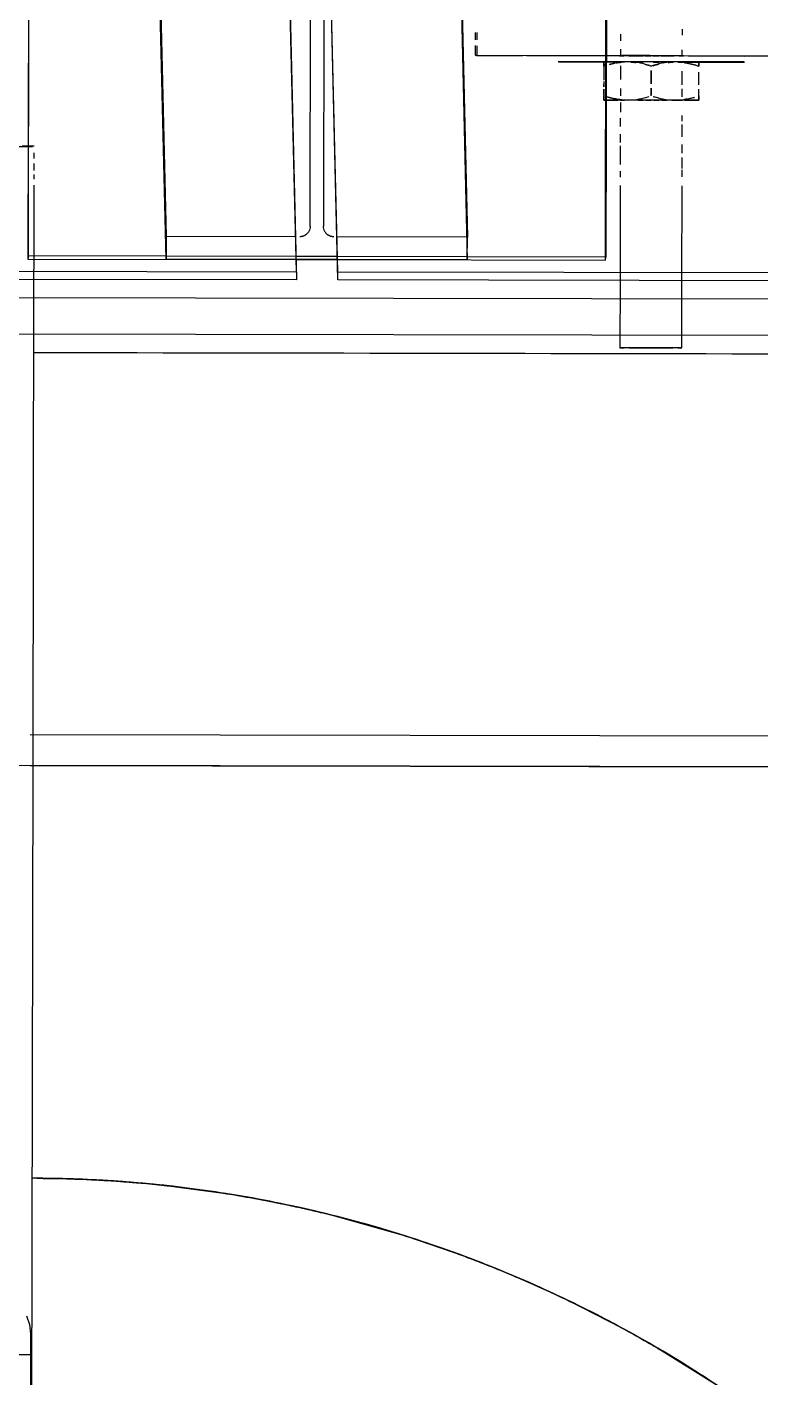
# Model space of a CAD drawing. Header units: metres. Extents: x -354 to -91, y 3 to 562.
# Drawn here: x -223.335 to -222.98, y 508.96 to 509.615 of the extents above; entities that cross this region are included whole.
import ezdxf

# ---------------------------------------------------------------- set-up
doc = ezdxf.new("R2010")
doc.units = ezdxf.units.M
doc.layers.add('A-GENM', color=7, linetype='Continuous', lineweight=25)

# ---------------------------------------------------------------- blocks, each defined once
blk = doc.blocks.new('T2DPAA-T2D-C3S-RW-M2D-100010_dwg-40802999-DRG-2873034 - CONSTRUCTION SEQUENCE STAGE A8')
at = {"color": 254, "lineweight": 25, "true_color": 0xdedede}
blk.add_line((27.22373, -642.67001), (26.64939, -640.49335), dxfattribs=at)
blk = doc.blocks.new('T2DPAA-T2D-PWC-RW-M2D-100010_RoadDesign_rvt-1-DRG-2873034 - CONSTRUCTION SEQUENCE STAGE A8')
at = {"color": 254, "lineweight": 25, "true_color": 0xd0d0d0, "rotation": 75.11694444444437}
blk.add_blockref('T2DPAA-T2D-C3S-RW-M2D-100010_dwg-40802999-DRG-2873034 - CONSTRUCTION SEQUENCE STAGE A8', (-1722.33704, 648.01046), dxfattribs=at)
blk = doc.blocks.new('CappingBeam_RS39A_CB04 - CappingBeam_RS39A_CB04-57951987-DRG-2873034 - CONSTRUCTION SEQUENCE STAGE A8')
at = {"layer": 'A-GENM', "color": 9, "true_color": 0xbebebe}
blk.add_open_spline([(110.73706, -9.44778), (110.77119, -9.57711), (110.918, -10.1335), (111.0648, -10.68988), (111.17748, -11.11692)], degree=3, knots=[0.15404872, 0.15404872, 0.15404872, 0.15404872, 0.16666667, 0.20833333, 0.20833333, 0.20833333, 0.20833333], dxfattribs=at)
at = {"layer": 'A-GENM', "color": 253, "true_color": 0xa3a3a3}
blk.add_open_spline([(110.73706, -9.44778), (110.77119, -9.57711), (110.80531, -9.70644), (110.83944, -9.83577)], degree=3, dxfattribs=at)
blk = doc.blocks.new('Foundations-Piles - Px-1200-64673918-DRG-2873034 - CONSTRUCTION SEQUENCE STAGE A8')
at = {"layer": 'A-GENM', "color": 9, "true_color": 0xbebebe}
for start, end in [(0, 14.86963), (13.50426, 14.68082), (9.2531, 13.50426), (5.40558, 9.2531), (1.16953, 5.40558), (0, 1.16953), (304.287, 0), (357.30971, 0), (353.08576, 357.30971), (349.21603, 353.08576), (345.00178, 349.21603), (341.12408, 345.00178)]:
    blk.add_arc((0, 0), 0.6, start, end, dxfattribs=at)
blk = doc.blocks.new('Adaptive point Fascia Panel Bracket - Type T04-V6-DRG-2873034 - CONSTRUCTION SEQUENCE STAGE A8')
at = {"layer": 'A-GENM', "color": 253, "true_color": 0xa3a3a3}
for p, q in [((-1096.16995, 509.61077), (-1096.16995, 509.61363)), ((-1096.27023, 509.60841), (-1096.27022, 509.61202)), ((-1096.26958, 509.61201), (-1096.26959, 509.60849)), ((-1096.19995, 509.61127), (-1096.19996, 509.60803)), ((-1096.27024, 509.601), (-1096.27023, 509.60573)), ((-1096.2696, 509.60075), (-1096.27024, 509.601)), ((-1096.27024, 509.601), (-1096.20705, 509.60088)), ((-1096.26959, 509.60559), (-1096.2696, 509.601)), ((-1096.2473, 509.60071), (-1096.2696, 509.60075)), ((-1096.23013, 509.60068), (-1096.24544, 509.60071)), ((-1096.23013, 509.60088), (-1096.20705, 509.60084)), ((-1096.22981, 509.60076), (-1096.23013, 509.60088)), ((-1096.20705, 509.60064), (-1096.23013, 509.60068)), ((-1096.20705, 509.60072), (-1096.22981, 509.60076)), ((-1096.20705, 509.60088), (-1095.95129, 509.60042)), ((-1096.20705, 509.60084), (-1096.14013, 509.60072)), ((-1096.19916, 509.6007), (-1096.20705, 509.60072)), ((-1096.19916, 509.60063), (-1096.20705, 509.60064)), ((-1096.19996, 509.60393), (-1096.19997, 509.60087)), ((-1096.19592, 509.60074), (-1096.19602, 509.60078)), ((-1096.19252, 509.60061), (-1096.19496, 509.60062)), ((-1096.18891, 509.60061), (-1096.19176, 509.60061)), ((-1096.18503, 509.6006), (-1096.18809, 509.60061)), ((-1096.18503, 509.60068), (-1096.18773, 509.60068)), ((-1096.18114, 509.60059), (-1096.18421, 509.6006)), ((-1096.17752, 509.60059), (-1096.18038, 509.60059)), ((-1096.1744, 509.60058), (-1096.17686, 509.60058)), ((-1096.17402, 509.60074), (-1096.17392, 509.6007)), ((-1096.16997, 509.60082), (-1096.16997, 509.60359)), ((-1096.14014, 509.60052), (-1096.16712, 509.60057)), ((-1096.14013, 509.6006), (-1096.16659, 509.60064)), ((-1096.08014, 509.60041), (-1096.14014, 509.60052)), ((-1096.14013, 509.60072), (-1096.13981, 509.6006)), ((-1096.23014, 509.59788), (-1096.22981, 509.59776)), ((-1096.20705, 509.59784), (-1096.23014, 509.59788)), ((-1096.22981, 509.59776), (-1096.20705, 509.59772)), ((-1096.20803, 509.59575), (-1096.20804, 509.58897)), ((-1096.20794, 509.58897), (-1096.20794, 509.5934)), ((-1096.14014, 509.59772), (-1096.20705, 509.59784)), ((-1096.20705, 509.59772), (-1096.19945, 509.5977)), ((-1096.19998, 509.5959), (-1096.19999, 509.58923)), ((-1096.1917, 509.59769), (-1096.18891, 509.59768)), ((-1096.18509, 509.58719), (-1096.18508, 509.59354)), ((-1096.1849, 509.58718), (-1096.18489, 509.59354)), ((-1096.18415, 509.59768), (-1096.18115, 509.59767)), ((-1096.18033, 509.59767), (-1096.17752, 509.59766)), ((-1096.17, 509.58665), (-1096.16998, 509.59327)), ((-1096.16885, 509.59765), (-1096.13981, 509.5976)), ((-1096.13981, 509.5976), (-1096.14014, 509.59772)), ((-1096.20804, 509.58831), (-1096.20805, 509.58561)), ((-1096.20795, 509.58561), (-1096.20794, 509.5883)), ((-1096.16204, 509.58671), (-1096.16203, 509.59283)), ((-1096.16195, 509.58671), (-1096.16194, 509.59282)), ((-1096.20805, 509.5845), (-1096.20805, 509.5815)), ((-1096.20796, 509.58162), (-1096.20795, 509.5845)), ((-1096.2, 509.58494), (-1096.20001, 509.58135)), ((-1096.1851, 509.58133), (-1096.1851, 509.58508)), ((-1096.18491, 509.58187), (-1096.1849, 509.58508)), ((-1096.17001, 509.58079), (-1096.17, 509.58474)), ((-1096.16205, 509.58127), (-1096.16205, 509.58456)), ((-1096.16196, 509.58123), (-1096.16195, 509.58455)), ((-1096.20001, 509.57803), (-1096.20002, 509.57333)), ((-1096.20003, 509.57045), (-1096.20003, 509.56643)), ((-1096.17004, 509.56141), (-1096.17003, 509.56739)), ((-1096.17003, 509.56908), (-1096.17002, 509.57175)), ((-1096.20004, 509.56275), (-1096.20005, 509.55865)), ((-1096.20005, 509.55709), (-1096.20007, 509.54799)), ((-1096.17006, 509.55363), (-1096.17005, 509.55767)), ((-1096.17007, 509.54611), (-1096.17006, 509.55141)), ((-1096.20007, 509.54483), (-1096.20008, 509.54188)), ((-1096.17008, 509.54216), (-1096.17007, 509.54541)), ((-1096.20008, 509.53796), (-1096.20017, 509.49189)), ((-1096.17017, 509.49184), (-1096.17008, 509.53776)), ((-1096.20017, 509.49189), (-1096.20023, 509.45927)), ((-1096.17023, 509.45921), (-1096.17017, 509.49184))]:
    blk.add_line(p, q, dxfattribs=at)
for centre, major_axis, start_param, end_param in [((-1096.18497, 509.60074), (-0.0155, 0.00003), 6.025032, 6.283185), ((-1096.18497, 509.60074), (-0.0155, 0.00003), 0.003646, 0.265446), ((-1096.18497, 509.60074), (-0.0155, 0.00003), 5.763233, 6.025032), ((-1096.18497, 509.60074), (-0.0155, 0.00003), 0.265446, 0.527245), ((-1096.18497, 509.60074), (-0.0155, 0.00003), 5.501433, 5.763233), ((-1096.18502, 509.60076), (-0.011, 0.00002), 6.025032, 6.283185), ((-1096.18497, 509.60074), (-0.0155, 0.00003), 5.239634, 5.501433), ((-1096.18492, 509.60072), (-0.011, 0.00002), 0.003646, 0.265446), ((-1096.18502, 509.60076), (-0.011, 0.00002), 5.239634, 6.025032), ((-1096.18492, 509.60072), (-0.011, 0.00002), 0.265446, 0.527245), ((-1096.18492, 509.60072), (-0.011, 0.00002), 0.527245, 0.789044), ((-1096.18497, 509.60074), (-0.0155, 0.00003), 4.977834, 5.239634), ((-1096.18492, 509.60072), (-0.011, 0.00002), 0.789044, 1.050844), ((-1096.18497, 509.60074), (-0.0155, 0.00003), 1.114561, 1.312643), ((-1096.18502, 509.60076), (-0.011, 0.00002), 4.977834, 5.239634), ((-1096.18497, 509.60074), (-0.0155, 0.00003), 4.716035, 4.977834), ((-1096.18497, 509.60074), (-0.0155, 0.00003), 1.367162, 1.567189), ((-1096.18502, 509.60076), (-0.011, 0.00002), 4.716035, 4.977834), ((-1096.18492, 509.60072), (-0.011, 0.00002), 1.312643, 1.561038), ((-1096.18502, 509.60076), (-0.011, 0.00002), 4.454236, 4.716035), ((-1096.18497, 509.60074), (-0.0155, 0.00003), 4.454236, 4.715916), ((-1096.18497, 509.60074), (-0.0155, 0.00003), 1.620369, 1.820779), ((-1096.18502, 509.60076), (-0.011, 0.00002), 4.192436, 4.454236), ((-1096.18497, 509.60074), (-0.0155, 0.00003), 4.192436, 4.454236), ((-1096.18497, 509.60074), (-0.0155, 0.00003), 1.872926, 2.073752), ((-1096.18502, 509.60076), (-0.011, 0.00002), 3.930637, 4.192436), ((-1096.18492, 509.60072), (-0.011, 0.00002), 2.098041, 3.141593), ((-1096.18502, 509.60076), (-0.011, 0.00002), 3.145239, 3.930637), ((-1096.18497, 509.60074), (-0.0155, 0.00003), 3.930637, 4.192436), ((-1096.18497, 509.60074), (-0.0155, 0.00003), 2.123145, 2.324495), ((-1096.18497, 509.60074), (-0.0155, 0.00003), 3.668838, 3.930637), ((-1096.18497, 509.60074), (-0.0155, 0.00003), 3.407038, 3.668838), ((-1096.18497, 509.60074), (-0.0155, 0.00003), 2.62164, 2.883439), ((-1096.18497, 509.60074), (-0.0155, 0.00003), 3.145239, 3.407038), ((-1096.18497, 509.60074), (-0.0155, 0.00003), 2.883439, 3.141593), ((-1096.18498, 509.59774), (-0.023, 0.00004), 6.025032, 6.280782), ((-1096.18498, 509.59774), (-0.023, 0.00004), 0.003646, 0.265446), ((-1096.18498, 509.59774), (-0.023, 0.00004), 5.763233, 6.025032), ((-1096.18498, 509.59774), (-0.023, 0.00004), 0.265446, 0.789044), ((-1096.18498, 509.59774), (-0.023, 0.00004), 5.239634, 5.763233), ((-1096.18498, 509.59774), (-0.0155, 0.00003), 0.003646, 0.265446), ((-1096.18498, 509.59774), (-0.0155, 0.00003), 5.763233, 6.283185), ((-1096.18498, 509.59774), (-0.015, 0.00003), 5.763233, 6.283185), ((-1096.18498, 509.59774), (-0.015, 0.00003), 0.003646, 0.527245), ((-1096.18498, 509.59774), (-0.0155, 0.00003), 0.265446, 0.527245), ((-1096.18498, 509.59774), (-0.0155, 0.00003), 5.501433, 5.763233), ((-1096.18498, 509.59774), (-0.015, 0.00003), 5.501433, 5.763233), ((-1096.18498, 509.59774), (-0.023, 0.00004), 4.977834, 5.183091), ((-1096.18498, 509.59774), (-0.0155, 0.00003), 4.977834, 5.441841), ((-1096.18498, 509.59774), (-0.015, 0.00003), 4.80051, 5.469223), ((-1096.18498, 509.59774), (-0.015, 0.00003), 0.841493, 1.042883), ((-1096.18498, 509.59774), (-0.023, 0.00004), 1.123145, 1.233685), ((-1096.18498, 509.59774), (-0.0155, 0.00003), 1.118794, 1.312643), ((-1096.18498, 509.59774), (-0.015, 0.00003), 1.103108, 1.305009), ((-1096.18498, 509.59774), (-0.023, 0.00004), 4.766543, 4.977834), ((-1096.18498, 509.59774), (-0.0155, 0.00003), 4.79736, 4.977834), ((-1096.18498, 509.59774), (-0.023, 0.00004), 4.454236, 4.716035), ((-1096.18498, 509.59774), (-0.0155, 0.00003), 4.454236, 4.715916), ((-1096.18498, 509.59774), (-0.015, 0.00003), 3.668838, 4.716035), ((-1096.18498, 509.59774), (-0.0155, 0.00003), 1.624619, 1.820779), ((-1096.18498, 509.59774), (-0.015, 0.00003), 1.626414, 1.829114), ((-1096.18498, 509.59774), (-0.023, 0.00004), 1.607064, 1.739249), ((-1096.18498, 509.59774), (-0.0155, 0.00003), 3.668838, 4.454236), ((-1096.18498, 509.59774), (-0.0155, 0.00003), 1.877185, 2.073752), ((-1096.18498, 509.59774), (-0.015, 0.00003), 1.888055, 2.091176), ((-1096.18498, 509.59774), (-0.023, 0.00004), 4.192436, 4.454236), ((-1096.18498, 509.59774), (-0.0155, 0.00003), 2.127415, 2.324495), ((-1096.18498, 509.59774), (-0.015, 0.00003), 2.149653, 2.353304), ((-1096.18498, 509.59774), (-0.023, 0.00004), 1.936658, 2.050553), ((-1096.18498, 509.59774), (-0.023, 0.00004), 3.934954, 4.192436), ((-1096.18498, 509.59774), (-0.015, 0.00003), 3.145239, 3.668838), ((-1096.18498, 509.59774), (-0.015, 0.00003), 2.62164, 3.141593), ((-1096.18498, 509.59774), (-0.0155, 0.00003), 3.145239, 3.668838), ((-1096.18498, 509.59774), (-0.0155, 0.00003), 2.62164, 2.883439), ((-1096.18498, 509.59774), (-0.0155, 0.00003), 2.883439, 3.141593), ((-1096.18498, 509.59774), (-0.023, 0.00004), 3.930637, 3.934954), ((-1096.18498, 509.59774), (-0.023, 0.00004), 2.348967, 2.359841), ((-1096.18498, 509.59774), (-0.023, 0.00004), 3.668838, 3.930637), ((-1096.18498, 509.59774), (-0.023, 0.00004), 2.359841, 3.143996), ((-1096.18498, 509.59774), (-0.023, 0.00004), 3.407038, 3.668838), ((-1096.18498, 509.59774), (-0.023, 0.00004), 3.145239, 3.407038), ((-1096.18501, 509.57924), (-0.023, 0.00004), 6.025032, 6.285588), ((-1096.18501, 509.57924), (-0.023, 0.00004), 0.003646, 0.265446), ((-1096.18501, 509.57924), (-0.023, 0.00004), 5.239634, 6.025032), ((-1096.18501, 509.57924), (-0.023, 0.00004), 0.265446, 0.789044), ((-1096.18501, 509.57924), (-0.015, 0.00003), 0.003646, 0.265446), ((-1096.18501, 509.57924), (-0.015, 0.00003), 6.025032, 6.283185), ((-1096.18501, 509.57924), (-0.015, 0.00003), 5.763233, 6.025032), ((-1096.18501, 509.57924), (-0.015, 0.00003), 0.265446, 0.527245), ((-1096.18501, 509.57924), (-0.015, 0.00003), 3.668838, 5.763233), ((-1096.18501, 509.57924), (-0.023, 0.00004), 4.192436, 5.239634), ((-1096.18501, 509.57924), (-0.015, 0.00003), 1.130084, 1.305009), ((-1096.18501, 509.57924), (-0.023, 0.00004), 1.454049, 1.568352), ((-1096.18501, 509.57924), (-0.015, 0.00003), 1.39179, 1.56707), ((-1096.18501, 509.57924), (-0.015, 0.00003), 1.653497, 1.829114), ((-1096.18501, 509.57924), (-0.023, 0.00004), 1.624727, 1.739249), ((-1096.18501, 509.57924), (-0.015, 0.00003), 1.915194, 2.091176), ((-1096.18501, 509.57924), (-0.023, 0.00004), 3.933112, 4.192436), ((-1096.18501, 509.57924), (-0.015, 0.00003), 3.407038, 3.668838), ((-1096.18501, 509.57924), (-0.015, 0.00003), 2.62164, 2.883439), ((-1096.18501, 509.57924), (-0.015, 0.00003), 3.145239, 3.407038), ((-1096.18501, 509.57924), (-0.015, 0.00003), 2.883439, 3.141593), ((-1096.18501, 509.57924), (-0.023, 0.00004), 3.930637, 3.933112), ((-1096.18501, 509.57924), (-0.023, 0.00004), 2.35082, 3.13919), ((-1096.18501, 509.57924), (-0.023, 0.00004), 3.145239, 3.930637), ((-1096.18523, 509.45924), (-0.015, 0.00003), 6.025032, 6.283185), ((-1096.18523, 509.45924), (-0.015, 0.00003), 0.003646, 0.527245), ((-1096.18523, 509.45924), (-0.015, 0.00003), 5.763233, 6.025032), ((-1096.18523, 509.45924), (-0.015, 0.00003), 5.501433, 5.763233), ((-1096.18523, 509.45924), (-0.015, 0.00003), 5.239634, 5.501433), ((-1096.18523, 509.45924), (-0.015, 0.00003), 0.789044, 1.042888), ((-1096.18523, 509.45924), (-0.015, 0.00003), 4.977834, 5.239634), ((-1096.18523, 509.45924), (-0.015, 0.00003), 1.050844, 1.305014), ((-1096.18523, 509.45924), (-0.015, 0.00003), 4.716035, 4.977834), ((-1096.18523, 509.45924), (-0.015, 0.00003), 1.312643, 1.567075), ((-1096.18523, 509.45924), (-0.015, 0.00003), 4.454236, 4.716035), ((-1096.18523, 509.45924), (-0.015, 0.00003), 1.574442, 1.829118), ((-1096.18523, 509.45924), (-0.015, 0.00003), 4.192436, 4.454236), ((-1096.18523, 509.45924), (-0.015, 0.00003), 1.836242, 2.09118), ((-1096.18523, 509.45924), (-0.015, 0.00003), 3.930637, 4.192436), ((-1096.18523, 509.45924), (-0.015, 0.00003), 2.098041, 2.353309), ((-1096.18523, 509.45924), (-0.015, 0.00003), 3.668838, 3.930637), ((-1096.18523, 509.45924), (-0.015, 0.00003), 3.407038, 3.668838), ((-1096.18523, 509.45924), (-0.015, 0.00003), 2.62164, 3.141593), ((-1096.18523, 509.45924), (-0.015, 0.00003), 3.145239, 3.407038)]:
    blk.add_ellipse(centre, major_axis=major_axis, ratio=0.001387, start_param=start_param, end_param=end_param, dxfattribs=at)
for points in [[(-1096.20803, 509.59575), (-1096.20802, 509.59641), (-1096.20801, 509.5969), (-1096.208, 509.59724)], [(-1096.208, 509.59724), (-1096.20799, 509.59758), (-1096.20798, 509.59776), (-1096.20798, 509.59778)], [(-1096.20798, 509.59778), (-1096.20797, 509.59776), (-1096.20796, 509.59757), (-1096.20795, 509.59723)], [(-1096.20795, 509.59723), (-1096.20794, 509.59688), (-1096.20794, 509.59637), (-1096.20793, 509.59571)], [(-1096.20285, 509.59715), (-1096.2037, 509.59698), (-1096.20454, 509.59679), (-1096.20538, 509.59656)], [(-1096.20519, 509.59654), (-1096.20434, 509.59677), (-1096.20349, 509.59696), (-1096.20264, 509.59712)], [(-1096.19655, 509.59779), (-1096.19848, 509.59777), (-1096.2004, 509.59759), (-1096.20231, 509.59725)], [(-1096.20219, 509.5972), (-1096.20127, 509.59736), (-1096.20035, 509.59749), (-1096.19943, 509.59758)], [(-1096.19079, 509.59724), (-1096.1927, 509.59758), (-1096.19462, 509.59776), (-1096.19655, 509.59779)], [(-1096.19491, 509.59768), (-1096.19411, 509.59763), (-1096.19331, 509.59756), (-1096.19252, 509.59746)], [(-1096.18508, 509.59572), (-1096.1869, 509.59636), (-1096.18873, 509.59685), (-1096.19058, 509.5972)], [(-1096.188, 509.5966), (-1096.18702, 509.59635), (-1096.18605, 509.59605), (-1096.18508, 509.59572)], [(-1096.17952, 509.59718), (-1096.18138, 509.59685), (-1096.18323, 509.59636), (-1096.18508, 509.59572)], [(-1096.18412, 509.59591), (-1096.18313, 509.59623), (-1096.18214, 509.5965), (-1096.18115, 509.59674)], [(-1096.17355, 509.59775), (-1096.17549, 509.59773), (-1096.17741, 509.59755), (-1096.17934, 509.59722)], [(-1096.17682, 509.59749), (-1096.17602, 509.59757), (-1096.17522, 509.59763), (-1096.17441, 509.59767)], [(-1096.16776, 509.59718), (-1096.16968, 509.59753), (-1096.17161, 509.59772), (-1096.17355, 509.59775)], [(-1096.16885, 509.59733), (-1096.16844, 509.59728), (-1096.16804, 509.59721), (-1096.16764, 509.59714)], [(-1096.16203, 509.59566), (-1096.16393, 509.59633), (-1096.16584, 509.59684), (-1096.16776, 509.59718)], [(-1096.16764, 509.59714), (-1096.16573, 509.59679), (-1096.16383, 509.59629), (-1096.16193, 509.59563)], [(-1096.162, 509.59716), (-1096.16201, 509.59682), (-1096.16202, 509.59632), (-1096.16203, 509.59566)], [(-1096.16198, 509.5977), (-1096.16198, 509.59768), (-1096.16199, 509.5975), (-1096.162, 509.59716)], [(-1096.16195, 509.59714), (-1096.16196, 509.59749), (-1096.16197, 509.59767), (-1096.16198, 509.5977)], [(-1096.16193, 509.59563), (-1096.16194, 509.59629), (-1096.16195, 509.5968), (-1096.16195, 509.59714)], [(-1096.20803, 509.57984), (-1096.20804, 509.58018), (-1096.20805, 509.58069), (-1096.20805, 509.58135)], [(-1096.20801, 509.57928), (-1096.20802, 509.57931), (-1096.20803, 509.57949), (-1096.20803, 509.57984)], [(-1096.20798, 509.57982), (-1096.20799, 509.57948), (-1096.208, 509.5793), (-1096.20801, 509.57928)], [(-1096.20796, 509.58132), (-1096.20797, 509.58066), (-1096.20798, 509.58016), (-1096.20798, 509.57982)], [(-1096.20222, 509.57979), (-1096.20385, 509.58009), (-1096.20547, 509.5805), (-1096.20709, 509.58102)], [(-1096.18131, 509.58019), (-1096.18215, 509.58039), (-1096.18298, 509.58063), (-1096.18382, 509.58089)], [(-1096.16405, 509.58057), (-1096.16525, 509.58023), (-1096.16646, 509.57995), (-1096.16767, 509.57973)], [(-1096.16205, 509.58127), (-1096.16205, 509.58061), (-1096.16204, 509.5801), (-1096.16203, 509.57975)], [(-1096.16201, 509.5792), (-1096.162, 509.57922), (-1096.16198, 509.57958), (-1096.16197, 509.58057), (-1096.16196, 509.58123)], [(-1096.19952, 509.57941), (-1096.20042, 509.5795), (-1096.20132, 509.57963), (-1096.20222, 509.57979)], [(-1096.16767, 509.57973), (-1096.16806, 509.57966), (-1096.16846, 509.5796), (-1096.16885, 509.57954)], [(-1096.16203, 509.57975), (-1096.16203, 509.57941), (-1096.16202, 509.57922), (-1096.16201, 509.5792)]]:
    blk.add_open_spline(points, degree=3, dxfattribs=at)
for points, knots in [([(-1096.20709, 509.58103), (-1096.20551, 509.58052), (-1096.20203, 509.57965), (-1096.19851, 509.57931), (-1096.19658, 509.57929)], [0.0849453, 0.0849453, 0.0849453, 0.0849453, 0.5, 1, 1, 1, 1]), ([(-1096.19658, 509.57929), (-1096.19465, 509.57931), (-1096.19112, 509.57964), (-1096.18761, 509.58051), (-1096.18601, 509.58103)], [0, 0, 0, 0, 0.5, 0.9200302, 0.9200302, 0.9200302, 0.9200302]), ([(-1096.18407, 509.58098), (-1096.1825, 509.58048), (-1096.17903, 509.57961), (-1096.17552, 509.57927), (-1096.17358, 509.57925)], [0.0907764, 0.0907764, 0.0907764, 0.0907764, 0.5, 1, 1, 1, 1]), ([(-1096.17358, 509.57925), (-1096.17165, 509.57926), (-1096.16854, 509.57955), (-1096.16545, 509.58025), (-1096.16429, 509.58057)], [0, 0, 0, 0, 0.5, 0.8048896, 0.8048896, 0.8048896, 0.8048896])]:
    blk.add_open_spline(points, degree=3, knots=knots, dxfattribs=at)
blk = doc.blocks.new('StitchPour_RS39A_05 - StitchPour_RS39A_05-60503718-DRG-2873034 - CONSTRUCTION SEQUENCE STAGE A8')
at = {"layer": 'A-GENM', "color": 253, "true_color": 0xa3a3a3}
blk.add_open_spline([(110.3764, -8.86485), (110.46632, -9.20562), (110.66893, -9.97348), (110.97168, -11.12086), (111.18451, -11.92748), (111.28466, -12.30701)], degree=3, knots=[0.1334216, 0.1334216, 0.1334216, 0.1334216, 0.1666667, 0.2083333, 0.2453612, 0.2453612, 0.2453612, 0.2453612], dxfattribs=at)
at = {"layer": 'A-GENM', "color": 9, "true_color": 0xbebebe}
blk.add_open_spline([(110.54336, -9.4976), (110.57762, -9.62745), (110.61894, -9.78403), (110.66025, -9.94061), (110.66731, -9.96734)], degree=3, knots=[0.15399848, 0.15399848, 0.15399848, 0.15399848, 0.16666667, 0.16927453, 0.16927453, 0.16927453, 0.16927453], dxfattribs=at)
blk = doc.blocks.new('Barrier-Precast-MPB-03-B - Typical-63995157-DRG-2873034 - CONSTRUCTION SEQUENCE STAGE A8')
at = {"layer": 'A-GENM', "color": 253, "true_color": 0xa3a3a3}
for p, q in [((0, 0.01402), (0.00042, 3.57399)), ((-0.22659, 0.00958), (-0.22616, 3.56955)), ((-0.20899, 0.00964), (-0.20856, 3.56961)), ((-0.01492, 0.66842), (-0.01465, 2.91959)), ((0.00008, 0.66843), (0.00035, 2.91958))]:
    blk.add_line(p, q, dxfattribs=at)
blk = doc.blocks.new('Barrier-Bracket-Assembly-Type02 - bracket-67298847-DRG-2873034 - CONSTRUCTION SEQUENCE STAGE A8')
at = {"layer": 'A-GENM', "color": 253, "true_color": 0xa3a3a3}
for p, q in [((-1096.48418, 509.55693), (-1096.48496, 509.55672)), ((-1096.48419, 509.55102), (-1096.48418, 509.55369)), ((-1096.4842, 509.54519), (-1096.48419, 509.54855)), ((-1096.48421, 509.5409), (-1096.4842, 509.54328)), ((-1096.48428, 509.50226), (-1096.48421, 509.53798)), ((-1096.48429, 509.49241), (-1096.48428, 509.50226)), ((-1096.48471, 509.25702), (-1096.48429, 509.49241)), ((-1096.48551, 508.80694), (-1096.48471, 509.25702)), ((-1096.48798, 508.99039), (-1096.48649, 508.98617)), ((-1096.48649, 508.98617), (-1096.48598, 508.98172)), ((-1096.48598, 508.98172), (-1096.48596, 508.97173)), ((-1096.49396, 508.97174), (-1096.48596, 508.97173)), ((-1096.48596, 508.97173), (-1096.48621, 508.83173))]:
    blk.add_line(p, q, dxfattribs=at)
for centre, start_param, end_param in [((-1096.50496, 509.55675), 2.090678, 2.614276), ((-1096.50418, 509.55697), 3.686652, 3.923273), ((-1096.50496, 509.55675), 2.614276, 3.137875), ((-1096.50418, 509.55697), 3.399674, 3.661474), ((-1096.50418, 509.55697), 3.141593, 3.399674)]:
    blk.add_ellipse(centre, major_axis=(-0.02, 0.00004), ratio=0.001035, start_param=start_param, end_param=end_param, dxfattribs=at)
blk = doc.blocks.new('SCR_SW_4 - SCR_SW_4-66993695-DRG-2873034 - CONSTRUCTION SEQUENCE STAGE A8')
at = {"layer": 'A-GENM', "color": 253, "true_color": 0xa3a3a3}
for p, q in [((-0.00001, 0), (0.00671, 0.26724)), ((0.00672, 0.26353), (-0.00001, -0.00396)), ((1.10244, 0.00001), (0.00009, 0)), ((-0.00001, 0), (-0.00001, -0.00396)), ((-0.00001, -0.00396), (1.10247, -0.00395))]:
    blk.add_line(p, q, dxfattribs=at)
blk = doc.blocks.new('SCR_SW_5 - SCR_SW_5-66993696-DRG-2873034 - CONSTRUCTION SEQUENCE STAGE A8')
at = {"layer": 'A-GENM', "color": 253, "true_color": 0xa3a3a3}
for p, q in [((1.10095, -0.00398), (1.10768, 0.26303)), ((1.10095, -0.00002), (1.10755, 0.26189)), ((1.10095, -0.00002), (0.00011, 0.00001)), ((0.00001, -0.00395), (1.10095, -0.00398)), ((1.10095, -0.00398), (1.10095, -0.00002))]:
    blk.add_line(p, q, dxfattribs=at)
blk = doc.blocks.new('POST_1780_1A_250UB - 1A-68650723-DRG-2873034 - CONSTRUCTION SEQUENCE STAGE A8')
at = {"layer": 'A-GENM', "color": 253, "true_color": 0xa3a3a3}
for p, q in [((-1096.35649, 509.78811), (-1096.35611, 509.83593)), ((-1096.35611, 509.83601), (-1096.34971, 509.836)), ((-1096.35611, 509.83593), (-1096.35429, 509.7881)), ((-1096.34971, 509.83592), (-1096.35009, 509.7881)), ((-1096.34735, 509.77385), (-1096.34971, 509.83592)), ((-1096.35652, 509.77911), (-1096.35649, 509.78811)), ((-1096.35009, 509.7881), (-1096.35649, 509.78811)), ((-1096.35429, 509.7881), (-1096.35395, 509.7791)), ((-1096.35009, 509.7881), (-1096.35012, 509.7791)), ((-1096.35395, 509.7791), (-1096.35377, 509.77416)), ((-1096.42635, 509.76542), (-1096.42633, 509.77429)), ((-1096.42633, 509.77429), (-1096.42612, 509.76541)), ((-1096.42633, 509.77429), (-1096.36153, 509.77417)), ((-1096.35372, 509.77302), (-1096.35011, 509.67794)), ((-1096.34371, 509.67793), (-1096.34735, 509.77385)), ((-1096.34513, 509.77414), (-1096.28033, 509.77402)), ((-1096.28033, 509.77402), (-1096.28036, 509.76324)), ((-1096.28033, 509.77402), (-1096.28004, 509.7615)), ((-1096.36333, 509.76339), (-1096.42635, 509.76351)), ((-1096.28036, 509.76324), (-1096.36333, 509.76339)), ((-1096.42022, 509.50214), (-1096.42631, 509.76146)), ((-1096.42603, 509.76145), (-1096.4202, 509.5132)), ((-1096.28031, 509.76151), (-1096.28023, 509.75801)), ((-1096.28022, 509.75755), (-1096.27422, 509.50186)), ((-1096.28004, 509.7615), (-1096.27995, 509.75801)), ((-1096.27994, 509.75755), (-1096.2742, 509.51293)), ((-1096.35039, 509.51814), (-1096.35011, 509.67794)), ((-1096.35011, 509.67794), (-1096.34774, 509.67794)), ((-1096.34687, 509.67793), (-1096.34371, 509.67793)), ((-1096.34371, 509.67793), (-1096.34399, 509.51813)), ((-1096.4202, 509.5132), (-1096.42022, 509.50214)), ((-1096.35757, 509.51308), (-1096.4202, 509.5132)), ((-1096.27448, 509.51293), (-1096.33754, 509.51305)), ((-1096.27422, 509.50186), (-1096.2742, 509.51293)), ((-1096.35731, 509.50202), (-1096.42022, 509.50214)), ((-1096.33728, 509.50198), (-1096.35731, 509.50202)), ((-1096.27422, 509.50186), (-1096.33728, 509.50198))]:
    blk.add_line(p, q, dxfattribs=at)
for centre, start_param, end_param in [((-1096.36152, 509.77912), 4.686779, 6.257575), ((-1096.34512, 509.77909), 3.115983, 4.686779)]:
    blk.add_ellipse(centre, major_axis=(0.005, 0.00012), ratio=0.989154, start_param=start_param, end_param=end_param, dxfattribs=at)
for points in [[(-1096.35203, 509.5144), (-1096.35209, 509.51435), (-1096.35215, 509.51429), (-1096.35221, 509.51424)], [(-1096.35185, 509.51457), (-1096.35191, 509.51452), (-1096.35197, 509.51446), (-1096.35203, 509.5144)], [(-1096.35106, 509.51563), (-1096.35127, 509.51525), (-1096.35154, 509.5149), (-1096.35185, 509.51457)], [(-1096.35057, 509.51684), (-1096.35068, 509.51642), (-1096.35084, 509.51601), (-1096.35106, 509.51563)], [(-1096.35039, 509.51814), (-1096.3504, 509.51769), (-1096.35045, 509.51726), (-1096.35057, 509.51684)], [(-1096.34255, 509.51456), (-1096.34287, 509.51488), (-1096.34339, 509.51558), (-1096.34388, 509.51681), (-1096.34399, 509.51768), (-1096.34399, 509.51813)], [(-1096.34383, 509.51683), (-1096.34394, 509.51725), (-1096.34399, 509.51768), (-1096.34399, 509.51813)], [(-1096.34334, 509.51561), (-1096.34355, 509.51599), (-1096.34372, 509.5164), (-1096.34383, 509.51683)], [(-1096.34255, 509.51456), (-1096.34287, 509.51488), (-1096.34313, 509.51523), (-1096.34334, 509.51561)], [(-1096.34238, 509.51438), (-1096.34244, 509.51444), (-1096.3425, 509.5145), (-1096.34255, 509.51456)], [(-1096.34219, 509.51422), (-1096.34225, 509.51427), (-1096.34231, 509.51433), (-1096.34238, 509.51438)], [(-1096.35483, 509.51311), (-1096.35492, 509.5131), (-1096.35512, 509.51308), (-1096.35531, 509.51308), (-1096.3554, 509.51308)], [(-1096.35483, 509.51311), (-1096.35492, 509.5131), (-1096.35512, 509.51308), (-1096.35531, 509.51308), (-1096.3554, 509.51308)], [(-1096.35512, 509.51309), (-1096.35521, 509.51308), (-1096.35531, 509.51308), (-1096.3554, 509.51308)], [(-1096.35512, 509.51309), (-1096.35521, 509.51308), (-1096.35531, 509.51308), (-1096.3554, 509.51308)], [(-1096.35483, 509.51311), (-1096.35492, 509.5131), (-1096.35502, 509.51309), (-1096.35512, 509.51309)], [(-1096.3544, 509.51318), (-1096.35454, 509.51315), (-1096.35468, 509.51313), (-1096.35483, 509.51311)], [(-1096.35386, 509.51332), (-1096.35395, 509.51329), (-1096.35413, 509.51324), (-1096.35431, 509.5132), (-1096.3544, 509.51318)], [(-1096.35386, 509.51332), (-1096.35395, 509.51329), (-1096.35413, 509.51324), (-1096.35431, 509.5132), (-1096.3544, 509.51318)], [(-1096.35413, 509.51324), (-1096.35422, 509.51322), (-1096.35431, 509.5132), (-1096.3544, 509.51318)], [(-1096.35413, 509.51324), (-1096.35422, 509.51322), (-1096.35431, 509.5132), (-1096.3544, 509.51318)], [(-1096.35386, 509.51332), (-1096.35395, 509.51329), (-1096.35404, 509.51327), (-1096.35413, 509.51324)], [(-1096.35348, 509.51347), (-1096.3536, 509.51341), (-1096.35373, 509.51337), (-1096.35386, 509.51332)], [(-1096.35325, 509.51357), (-1096.35332, 509.51353), (-1096.3534, 509.5135), (-1096.35348, 509.51347)], [(-1096.35303, 509.51368), (-1096.3531, 509.51364), (-1096.35318, 509.51361), (-1096.35325, 509.51357)], [(-1096.35282, 509.51381), (-1096.35289, 509.51376), (-1096.35296, 509.51372), (-1096.35303, 509.51368)], [(-1096.35261, 509.51394), (-1096.35268, 509.5139), (-1096.35275, 509.51385), (-1096.35282, 509.51381)], [(-1096.35241, 509.51409), (-1096.35247, 509.51404), (-1096.35254, 509.51399), (-1096.35261, 509.51394)], [(-1096.35221, 509.51424), (-1096.35228, 509.51419), (-1096.35234, 509.51414), (-1096.35241, 509.51409)], [(-1096.342, 509.51407), (-1096.34206, 509.51412), (-1096.34213, 509.51417), (-1096.34219, 509.51422)], [(-1096.3418, 509.51392), (-1096.34186, 509.51397), (-1096.34193, 509.51402), (-1096.342, 509.51407)], [(-1096.34159, 509.51379), (-1096.34166, 509.51383), (-1096.34173, 509.51388), (-1096.3418, 509.51392)], [(-1096.34137, 509.51366), (-1096.34145, 509.5137), (-1096.34152, 509.51374), (-1096.34159, 509.51379)], [(-1096.34116, 509.51355), (-1096.34123, 509.51358), (-1096.3413, 509.51362), (-1096.34137, 509.51366)], [(-1096.34093, 509.51344), (-1096.34101, 509.51348), (-1096.34108, 509.51351), (-1096.34116, 509.51355)], [(-1096.3407, 509.51335), (-1096.34078, 509.51338), (-1096.34086, 509.51341), (-1096.34093, 509.51344)], [(-1096.34047, 509.51328), (-1096.34055, 509.5133), (-1096.34062, 509.51333), (-1096.3407, 509.51335)], [(-1096.34023, 509.51321), (-1096.34031, 509.51323), (-1096.34039, 509.51325), (-1096.34047, 509.51328)], [(-1096.33999, 509.51315), (-1096.34007, 509.51317), (-1096.34015, 509.51319), (-1096.34023, 509.51321)], [(-1096.33974, 509.51311), (-1096.33982, 509.51312), (-1096.33991, 509.51314), (-1096.33999, 509.51315)], [(-1096.3395, 509.51308), (-1096.33958, 509.51308), (-1096.33966, 509.5131), (-1096.33974, 509.51311)], [(-1096.33925, 509.51306), (-1096.33933, 509.51306), (-1096.33942, 509.51307), (-1096.3395, 509.51308)], [(-1096.339, 509.51305), (-1096.33909, 509.51305), (-1096.33917, 509.51305), (-1096.33925, 509.51306)]]:
    blk.add_open_spline(points, degree=3, dxfattribs=at)
for points in [[(-1096.3544, 509.51318), (-1096.35454, 509.51315), (-1096.35478, 509.51311), (-1096.35512, 509.51308), (-1096.35531, 509.51308), (-1096.3554, 509.51308)], [(-1096.35348, 509.51347), (-1096.3536, 509.51341), (-1096.35382, 509.51333), (-1096.35413, 509.51324), (-1096.35431, 509.5132), (-1096.3544, 509.51318)]]:
    blk.add_open_spline(points, degree=3, knots=[-1, -1, -1, -1, -0.571429, -0.285714, 0, 0, 0, 0], dxfattribs=at)
blk = doc.blocks.new('PLATE ph - PLATE ph-V49-DRG-2873034 - CONSTRUCTION SEQUENCE STAGE A8')
at = {"layer": 'A-GENM', "color": 253, "true_color": 0xa3a3a3}
for p, q in [((-1096.48672, 509.78216), (-1096.48652, 509.78365)), ((-1096.48652, 509.78365), (-1096.35651, 509.78341)), ((-1096.35651, 509.78341), (-1096.35011, 509.7834)), ((-1096.34772, 509.78339), (-1096.20652, 509.78313)), ((-1096.20652, 509.78313), (-1096.20673, 509.78163)), ((-1096.20652, 509.78313), (-1096.20656, 509.75964)), ((-1096.48672, 509.78216), (-1096.48675, 509.76712)), ((-1096.35651, 509.78191), (-1096.48672, 509.78216)), ((-1096.48655, 509.76711), (-1096.48652, 509.78216)), ((-1096.3521, 509.78191), (-1096.35651, 509.78191)), ((-1096.20673, 509.78163), (-1096.34766, 509.7819)), ((-1096.20677, 509.75965), (-1096.20673, 509.78163)), ((-1096.48675, 509.76712), (-1096.48722, 509.50226)), ((-1096.48702, 509.50376), (-1096.48655, 509.76711)), ((-1096.20722, 509.50174), (-1096.20677, 509.75569)), ((-1096.20657, 509.75569), (-1096.20702, 509.50323)), ((-1096.48702, 509.50376), (-1096.48722, 509.50226)), ((-1096.48722, 509.50226), (-1096.35731, 509.50202)), ((-1096.42026, 509.50363), (-1096.48702, 509.50376)), ((-1096.35735, 509.50351), (-1096.42026, 509.50363)), ((-1096.33731, 509.50347), (-1096.35735, 509.50351)), ((-1096.35731, 509.50202), (-1096.33728, 509.50198)), ((-1096.27426, 509.50336), (-1096.33731, 509.50347)), ((-1096.33728, 509.50198), (-1096.20722, 509.50174)), ((-1096.20722, 509.50323), (-1096.27426, 509.50336)), ((-1096.20722, 509.50174), (-1096.20702, 509.50323))]:
    blk.add_line(p, q, dxfattribs=at)
blk = doc.blocks.new('T2DPAA-T2D-C3S-RS-M3D-100334_rvt-1-DRG-2873034 - CONSTRUCTION SEQUENCE STAGE A8')
at = {"layer": 'A-GENM', "color": 9, "true_color": 0xbebebe}
for p, q in [((-1096.47076, 509.05685), (-1096.48507, 509.05702)), ((-1096.38641, 509.04883), (-1096.42629, 509.05413)), ((-1096.30405, 509.02902), (-1096.34292, 509.03991)), ((-1096.24405, 509.00643), (-1096.26236, 509.01411)), ((-1096.22532, 508.99783), (-1096.2403, 509.00477)), ((-1096.15178, 508.95586), (-1096.18624, 508.97724))]:
    blk.add_line(p, q, dxfattribs=at)
at = {"layer": 'A-GENM', "color": 9, "true_color": 0xbebebe, "flags": 128}
for points in [[(-1096.42629, 509.05413), (-1096.43783, 509.05515), (-1096.47076, 509.05685)], [(-1096.34292, 509.03991), (-1096.35525, 509.04279), (-1096.38641, 509.04883)], [(-1096.26236, 509.01411), (-1096.27518, 509.01907), (-1096.30405, 509.02902)], [(-1096.18624, 508.97724), (-1096.19918, 508.98447), (-1096.22532, 508.99783)]]:
    blk.add_lwpolyline(points, dxfattribs=at)
at = {"layer": 'A-GENM', "color": 9, "true_color": 0xbebebe}
for points in [[(-1096.48288, 509.05701), (-1096.48011, 509.057), (-1096.47733, 509.05697), (-1096.47456, 509.05692)], [(-1096.47456, 509.05692), (-1096.46383, 509.05674), (-1096.45311, 509.05626), (-1096.44241, 509.0555)], [(-1096.44241, 509.0555), (-1096.44017, 509.05534), (-1096.43792, 509.05516), (-1096.43568, 509.05498)], [(-1096.43568, 509.05498), (-1096.43418, 509.05485), (-1096.43268, 509.05472), (-1096.43117, 509.05459)], [(-1096.43117, 509.05459), (-1096.42734, 509.05424), (-1096.4235, 509.05386), (-1096.41967, 509.05344)], [(-1096.41967, 509.05344), (-1096.41621, 509.05306), (-1096.41275, 509.05264), (-1096.4093, 509.0522)], [(-1096.4093, 509.0522), (-1096.4022, 509.0513), (-1096.39513, 509.05027), (-1096.38807, 509.04911)], [(-1096.38807, 509.04911), (-1096.3789, 509.0476), (-1096.36978, 509.04588), (-1096.36069, 509.04396)], [(-1096.36069, 509.04396), (-1096.35785, 509.04335), (-1096.35502, 509.04273), (-1096.3522, 509.04209)], [(-1096.3522, 509.04209), (-1096.34995, 509.04158), (-1096.34771, 509.04106), (-1096.34547, 509.04052)], [(-1096.34547, 509.04052), (-1096.34204, 509.0397), (-1096.33862, 509.03885), (-1096.3352, 509.03797)], [(-1096.33141, 509.03697), (-1096.3294, 509.03644), (-1096.32739, 509.0359), (-1096.32538, 509.03534)], [(-1096.32538, 509.03534), (-1096.31808, 509.03333), (-1096.31082, 509.03117), (-1096.30361, 509.02888)], [(-1096.30361, 509.02888), (-1096.29596, 509.02646), (-1096.28836, 509.02388), (-1096.28082, 509.02115)], [(-1096.27897, 509.02047), (-1096.27645, 509.01955), (-1096.27394, 509.01861), (-1096.27143, 509.01766)], [(-1096.25378, 509.01061), (-1096.25265, 509.01013), (-1096.25151, 509.00965), (-1096.25038, 509.00917)], [(-1096.24772, 509.00804), (-1096.24673, 509.00761), (-1096.24574, 509.00718), (-1096.24475, 509.00674)], [(-1096.24475, 509.00674), (-1096.23111, 509.00078), (-1096.21769, 508.9943), (-1096.20453, 508.98733)], [(-1096.20453, 508.98733), (-1096.20134, 508.98564), (-1096.19816, 508.98392), (-1096.19499, 508.98217)], [(-1096.19499, 508.98217), (-1096.1915, 508.98024), (-1096.18803, 508.97828), (-1096.18458, 508.97628)], [(-1096.18458, 508.97628), (-1096.18207, 508.97483), (-1096.17958, 508.97336), (-1096.1771, 508.97188)], [(-1096.1771, 508.97188), (-1096.1744, 508.97026), (-1096.17173, 508.96863), (-1096.16906, 508.96698)], [(-1096.16906, 508.96698), (-1096.16187, 508.96253), (-1096.15477, 508.95792), (-1096.14778, 508.95316)]]:
    blk.add_open_spline(points, degree=3, dxfattribs=at)
blk.add_open_spline([(-1096.27143, 509.01766), (-1096.26851, 509.01654), (-1096.26261, 509.01424), (-1096.25674, 509.01184), (-1096.25378, 509.01061)], degree=3, knots=[0.31136845, 0.31136845, 0.31136845, 0.31136845, 0.32, 0.32885815, 0.32885815, 0.32885815, 0.32885815], dxfattribs=at)
at = {"layer": 'A-GENM', "color": 253, "lineweight": 25, "true_color": 0xa3a3a3}
for name, p, rotation in [('CappingBeam_RS39A_CB04 - CappingBeam_RS39A_CB04-57951987-DRG-2873034 - CONSTRUCTION SEQUENCE STAGE A8', (-1134.0578, 404.8616), 75.11694444444437), ('StitchPour_RS39A_05 - StitchPour_RS39A_05-60503718-DRG-2873034 - CONSTRUCTION SEQUENCE STAGE A8', (-1134.0578, 404.8616), 75.11694444444437), ('Barrier-Precast-MPB-03-B - Typical-63995157-DRG-2873034 - CONSTRUCTION SEQUENCE STAGE A8', (-1097.15452, 509.25821), 269.9048974705374), ('Foundations-Piles - Px-1200-64673918-DRG-2873034 - CONSTRUCTION SEQUENCE STAGE A8', (-1096.48518, 508.45702), 75.11694444444437)]:
    blk.add_blockref(name, p, dxfattribs=dict(at, rotation=rotation))
for name in ['POST_1780_1A_250UB - 1A-68650723-DRG-2873034 - CONSTRUCTION SEQUENCE STAGE A8', 'Adaptive point Fascia Panel Bracket - Type T04-V6-DRG-2873034 - CONSTRUCTION SEQUENCE STAGE A8', 'PLATE ph - PLATE ph-V49-DRG-2873034 - CONSTRUCTION SEQUENCE STAGE A8', 'Barrier-Bracket-Assembly-Type02 - bracket-67298847-DRG-2873034 - CONSTRUCTION SEQUENCE STAGE A8']:
    blk.add_blockref(name, (0, 0), dxfattribs=at)
at = {"layer": 'A-GENM', "color": 253, "lineweight": 25, "true_color": 0xa3a3a3, "extrusion": (0, 0, -1)}
for name, p, rotation in [('SCR_SW_4 - SCR_SW_4-66993695-DRG-2873034 - CONSTRUCTION SEQUENCE STAGE A8', (1096.35709, 509.49614), 0.1018919239195572), ('SCR_SW_5 - SCR_SW_5-66993696-DRG-2873034 - CONSTRUCTION SEQUENCE STAGE A8', (1095.2361, 509.49415), 0.1019004668239281)]:
    blk.add_blockref(name, p, dxfattribs=dict(at, rotation=rotation))

msp = doc.modelspace()

# ---------------------------------------------------------------- block references
at = {"lineweight": 5}
for name in ['T2DPAA-T2D-C3S-RS-M3D-100334_rvt-1-DRG-2873034 - CONSTRUCTION SEQUENCE STAGE A8', 'T2DPAA-T2D-PWC-RW-M2D-100010_RoadDesign_rvt-1-DRG-2873034 - CONSTRUCTION SEQUENCE STAGE A8']:
    msp.add_blockref(name, (873.15239, 0), dxfattribs=at)

doc.saveas('drawing.dxf')
